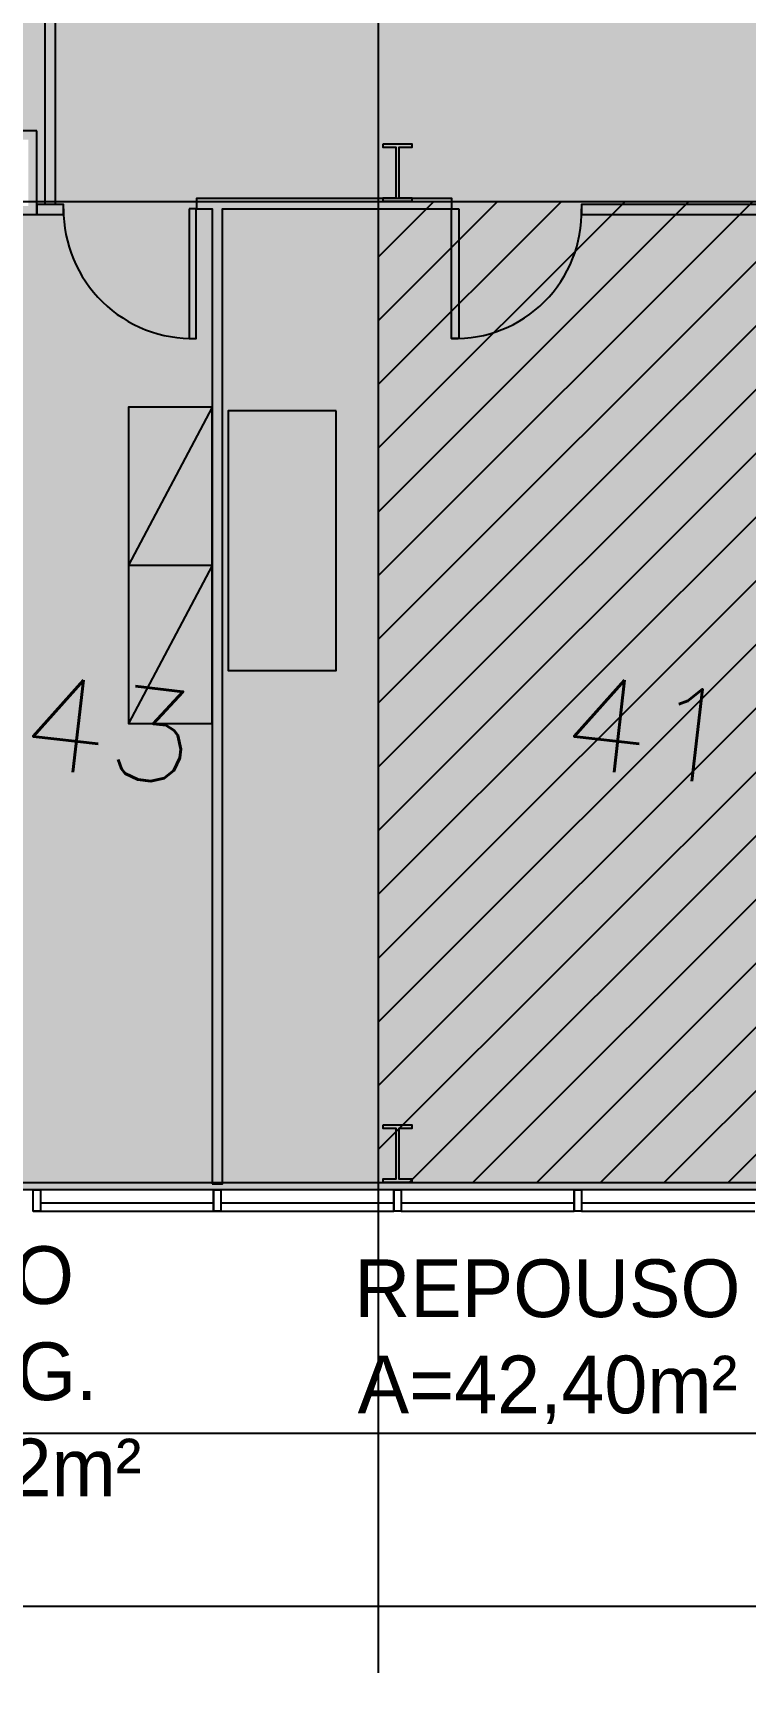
# Model space of a CAD drawing. Header units: millimetres. Extents: x -3 to 87.1, y -29 to 24.
# Drawn here: x 5.15 to 10.09, y -0.6 to 10.93 of the extents above; entities that cross this region are included whole.
import ezdxf
from ezdxf.enums import TextEntityAlignment as Align

# ---------------------------------------------------------------- set-up
doc = ezdxf.new("R2010")
doc.units = ezdxf.units.MM
for name, color, linetype in [('AR-AR', 3, 'Continuous'), ('AR-ARMÁRIO', 2, 'Continuous'), ('AR-DIV', 2, 'Continuous'), ('AR-ESQ', 2, 'Continuous'), ('AR-EST', 4, 'Continuous'), ('AR-MOB', 2, 'Continuous'), ('AR-PIS-EXT', 2, 'Continuous'), ('AR-POR', 1, 'Continuous'), ('AR-TXT', 2, 'Continuous'), ('MALHA PARA NUMERAÇÃO DE SALAS', 1, 'Continuous')]:
    doc.layers.add(name, color=color, linetype=linetype)
doc.styles.add('1-125', font='stylu.ttf', dxfattribs={"height": 0.2})
doc.styles.add('S20', font='simplex.shx', dxfattribs={"width": 1.1, "height": 0.2})

# ---------------------------------------------------------------- blocks, each defined once
blk = doc.blocks.new('numeracao de salas anexo2')
at = {"layer": 'MALHA PARA NUMERAÇÃO DE SALAS'}
h = blk.add_hatch(dxfattribs=at)
h.set_pattern_fill('ANSI31', color=256, scale=2.5, style=0)
h.set_pattern_definition([(45, (100.34865, 6.72668), (-0.2209709, 0.2209709), [])])
h.paths.add_polyline_path([(78.927, -20.555), (78, -19.715), (73.434, -24.754), (74.361, -25.594), (76.213, -27.272), (77.89, -28.792, -0.024814), (81.404, -22.799), (80.779, -22.233)])
h.paths.add_polyline_path([(79.491, -16.208), (84.057, -11.169), (82.205, -9.491), (81.279, -8.651), (76.713, -13.69)])
h.paths.add_polyline_path([(74.295, -16.358), (73.369, -15.519), (71.516, -13.84), (66.95, -18.879), (68.803, -20.558), (69.729, -21.397)])
h.paths.add_polyline_path([(73.934, -11.172), (78.5, -6.133), (76.423, -4.309), (75.358, -3.429), (71.029, -8.672), (72.014, -9.486)])
h.paths.add_polyline_path([(68.737, -11.448), (67.795, -10.67), (65.863, -9.172), (61.779, -14.609), (63.546, -15.979), (64.408, -16.691)])
h.paths.add_polyline_path([(62.875, -7.046), (61.865, -6.357), (59.804, -5.043), (56.237, -10.833), (58.123, -12.035), (59.047, -12.664)])
h.paths.add_polyline_path([(56.634, -3.201), (55.565, -2.608), (53.391, -1.489), (50.372, -7.582), (52.36, -8.605), (53.338, -9.147)])
h.paths.add_polyline_path([(50.065, 0.055), (48.946, 0.547), (46.679, 1.461), (44.232, -4.883), (46.306, -5.72), (47.33, -6.17)])
h.paths.add_polyline_path([(43.226, 2.693), (42.066, 3.08), (39.725, 3.782), (39.723, 3.782), (37.871, -2.76), (40.013, -3.403), (41.073, -3.757)])
h.paths.add_polyline_path([(36.172, 4.691), (34.985, 4.969), (32.586, 5.454), (31.342, -1.231), (33.533, -1.674), (34.622, -1.929)])
h.paths.add_polyline_path([(28.967, 6.042), (27.755, 6.201), (25.324, 6.463), (24.699, -0.308), (26.922, -0.548), (28.03, -0.702)])
h.paths.add_polyline_path([(21.666, 6.716), (20.444, 6.763), (18, 6.8), (18, 0), (20.236, -0.034), (21.353, -0.086)])
h.paths.add_polyline_path([(14.25, 6.8), (10.5, 6.8), (10.5, 0), (14.25, 0)])
h.paths.add_polyline_path([(6.75, 6.8), (3, 6.8), (3, 0), (6.75, 0)])
h.paths.add_polyline_path([(10.5, 10.4), (10.5, 17.2), (6.75, 17.2), (6.75, 10.4)])
h.paths.add_polyline_path([(14.25, 10.4), (15.5, 10.4), (18, 10.4), (18, 17.2), (14.25, 17.2)])
h.paths.add_polyline_path([(26.28, 16.819), (23.524, 17.03), (22.144, 17.094), (21.831, 10.302), (23.107, 10.243), (25.655, 10.048)])
h.paths.add_polyline_path([(33.245, 8.993), (34.489, 15.678), (31.765, 16.142), (30.396, 16.332), (29.461, 9.598), (30.726, 9.422)])
h.paths.add_polyline_path([(38.237, 7.904), (40.703, 7.246), (42.555, 13.789), (39.889, 14.501), (38.544, 14.816), (36.993, 8.196)])
h.paths.add_polyline_path([(45.577, 5.703), (47.975, 4.82), (50.422, 11.165), (47.828, 12.119), (46.517, 12.557), (44.365, 6.107)])
h.paths.add_polyline_path([(54.99, 1.737), (58.01, 7.829), (55.515, 9.019), (54.25, 9.575), (51.514, 3.35), (52.683, 2.836)])
h.paths.add_polyline_path([(68.025, -6.293), (72.108, -0.856), (69.873, 0.769), (68.731, 1.548), (64.902, -4.071), (65.958, -4.791)])
h.paths.add_polyline_path([(76.561, -24.818), (77.711, -24.951), (77.821, -23.997), (76.671, -23.864)], flags=24)
h.paths.add_polyline_path([(78.739, -13.55), (80.222, -13.722), (80.332, -12.768), (78.849, -12.596)], flags=24)
h.paths.add_polyline_path([(69.31, -18.502), (70.761, -18.67), (70.871, -17.716), (69.421, -17.549)], flags=24)
h.paths.add_polyline_path([(73.34, -8.308), (74.791, -8.476), (74.901, -7.522), (73.451, -7.355)], flags=24)
h.paths.add_polyline_path([(64.18, -13.723), (65.597, -13.886), (65.707, -12.933), (64.29, -12.769)], flags=24)
h.paths.add_polyline_path([(58.329, -9.683), (59.646, -9.835), (59.756, -8.882), (58.439, -8.729)], flags=24)
h.paths.add_polyline_path([(52.435, -6.034), (53.752, -6.186), (53.862, -5.232), (52.545, -5.08)], flags=24)
h.paths.add_polyline_path([(46.228, -3.039), (47.379, -3.172), (47.489, -2.219), (46.338, -2.086)], flags=24)
h.paths.add_polyline_path([(39.693, -0.644), (41.144, -0.811), (41.254, 0.142), (39.804, 0.31)], flags=24)
h.paths.add_polyline_path([(32.845, 0.986), (34.262, 0.823), (34.372, 1.776), (32.955, 1.94)], flags=24)
h.paths.add_polyline_path([(26.091, 2.326), (27.541, 2.159), (27.652, 3.112), (26.201, 3.28)], flags=24)
h.paths.add_polyline_path([(19.093, 2.686), (20.543, 2.518), (20.654, 3.472), (19.203, 3.64)], flags=24)
h.paths.add_polyline_path([(11.748, 2.729), (12.898, 2.596), (13.008, 3.55), (11.858, 3.683)], flags=24)
h.paths.add_polyline_path([(4.098, 2.746), (5.548, 2.579), (5.658, 3.532), (4.208, 3.7)], flags=24)
h.paths.add_polyline_path([(7.848, 12.946), (9.298, 12.779), (9.408, 13.732), (7.958, 13.9)], flags=24)
h.paths.add_polyline_path([(15.348, 12.946), (16.798, 12.779), (16.908, 13.732), (15.458, 13.9)], flags=24)
h.paths.add_polyline_path([(23.065, 12.526), (24.549, 12.355), (24.659, 13.308), (23.175, 13.48)], flags=24)
h.paths.add_polyline_path([(31.093, 11.335), (32.543, 11.168), (32.653, 12.121), (31.203, 12.289)], flags=24)
h.paths.add_polyline_path([(38.744, 9.676), (40.161, 9.513), (40.271, 10.466), (38.855, 10.63)], flags=24)
h.paths.add_polyline_path([(46.236, 7.202), (47.686, 7.035), (47.796, 7.988), (46.346, 8.156)], flags=24)
h.paths.add_polyline_path([(53.388, 4.184), (54.705, 4.031), (54.815, 4.985), (53.498, 5.137)], flags=24)
h.paths.add_polyline_path([(67.164, -3.639), (68.481, -3.791), (68.591, -2.837), (67.274, -2.685)], flags=24)
blk.add_line((10.5, -3.4), (10.5, 20.6), dxfattribs=at)
for points in [[(0, 6.8), (6.75, 6.8), (10.5, 6.8), (14.25, 6.8), (18, 6.8), (20.444, 6.763), (21.666, 6.716), (22.886, 6.65), (25.324, 6.463), (27.755, 6.201)], [(0, 0), (18, 0), (20.236, -0.034), (22.47, -0.137), (24.699, -0.308), (26.922, -0.548), (29.137, -0.856), (31.342, -1.231), (33.533, -1.674), (35.711, -2.184), (37.871, -2.76), (40.013, -3.403), (42.134, -4.111), (44.232, -4.883), (46.306, -5.72), (48.353, -6.62), (50.372, -7.582), (52.36, -8.605), (54.316, -9.689), (56.237, -10.833), (58.123, -12.035), (59.971, -13.294)]]:
    blk.add_lwpolyline(points, dxfattribs=at)
at = {"layer": 'MALHA PARA NUMERAÇÃO DE SALAS', "color": 2, "style": 'S20', "width": 1.1}
for s, p in [('43', (8.591, 2.821)), ('41', (12.341, 2.821))]:
    blk.add_text(s, height=0.64, rotation=353.41, dxfattribs=at).set_placement(p, align=Align.CENTER)
blk = doc.blocks.new('A$C009E3A51')
blk.add_blockref('numeracao de salas anexo2', (-3.157, 0.008))
blk = doc.blocks.new('ARMARIO')
at = {"color": 2}
blk.add_lwpolyline([(3.215, 2.638), (2.635, 2.638), (2.635, 1.542), (3.215, 1.542)], close=True, dxfattribs=at)
at = {"color": 1}
blk.add_lwpolyline([(3.215, 2.638), (2.635, 1.542)], dxfattribs=at)

msp = doc.modelspace()

# ---------------------------------------------------------------- hatches: boundary and pattern name
at = {"layer": 'AR-AR', "transparency": 33554687}
h = msp.add_hatch(color=13, dxfattribs=at)
h.dxf.hatch_style = 1
h.paths.add_polyline_path([(16.578, 13.277), (15.077, 13.277), (15.078, 20.167), (15.178, 20.167), (15.178, 20.617), (12.678, 20.617), (10.178, 20.617), (7.678, 20.617), (5.178, 20.617), (2.679, 20.617), (0.303, 20.617), (0.303, 2.917), (11.428, 2.917), (15.178, 2.917), (16.292, 2.908), (17.371, 2.884), (17.372, 2.924), (17.579, 9.641), (16.428, 9.667), (16.428, 10.247), (16.578, 10.257)])
h.paths.add_polyline_path([(5.118, 13.337), (2.738, 13.337), (2.738, 13.797), (5.118, 13.797)], flags=16)
h.paths.add_polyline_path([(5.118, 10.197), (5.118, 9.737), (2.738, 9.737), (2.738, 10.197)], flags=16)
h.paths.add_polyline_path([(10.238, 13.337), (10.238, 13.797), (12.718, 13.797), (12.718, 13.337)], flags=16)
h.paths.add_polyline_path([(10.238, 10.197), (12.618, 10.197), (12.618, 9.737), (10.238, 9.737)], flags=16)

# ---------------------------------------------------------------- linework, layer by layer
msp.add_lwpolyline([(0.303, 20.617), (2.679, 20.617), (5.178, 20.617), (7.678, 20.617), (10.178, 20.617), (12.678, 20.617), (15.178, 20.617), (15.178, 20.167), (15.078, 20.167), (15.077, 13.277), (16.578, 13.277), (16.578, 10.257), (16.428, 10.247), (16.428, 9.667), (17.579, 9.641), (17.372, 2.924), (17.371, 2.884), (16.292, 2.908), (15.178, 2.917), (11.428, 2.917), (0.303, 2.917)], close=True, dxfattribs=at)
at = {"layer": 'AR-ARMÁRIO', "transparency": 33554687}
msp.add_lwpolyline([(5.178, 10.257), (2.678, 10.257), (2.678, 9.677), (5.178, 9.677)], close=True, dxfattribs=at)
at = {"layer": 'AR-DIV', "transparency": 33554687}
for points in [[(5.235, 9.747), (5.235, 12.237), (5.305, 12.237), (5.305, 9.747)], [(6.394, 2.957), (6.464, 2.957), (6.464, 9.717), (8.054, 9.717), (8.054, 9.787), (6.284, 9.787), (6.284, 9.717), (6.394, 9.717), (6.394, 2.957)], [(10.178, 9.747), (8.953, 9.747), (8.953, 9.677), (10.178, 9.677)]]:
    msp.add_lwpolyline(points, dxfattribs=at)
msp.add_lwpolyline([(5.178, 9.677), (5.363, 9.677), (5.363, 9.747), (5.178, 9.747)], close=True, dxfattribs=at)
at = {"layer": 'AR-ESQ', "color": 2, "transparency": 33554687}
for p, q in [((5.203, 2.917), (5.203, 2.767)), ((6.403, 2.917), (6.403, 2.767)), ((6.403, 2.917), (6.453, 2.917)), ((6.453, 2.917), (6.453, 2.767)), ((7.653, 2.917), (7.703, 2.917)), ((7.653, 2.917), (7.653, 2.767)), ((7.703, 2.917), (7.703, 2.767)), ((8.903, 2.917), (8.953, 2.917)), ((8.903, 2.917), (8.903, 2.767)), ((8.953, 2.917), (8.953, 2.767)), ((5.203, 2.827), (6.403, 2.827)), ((6.453, 2.827), (7.653, 2.827)), ((7.703, 2.827), (8.903, 2.827)), ((8.953, 2.827), (10.153, 2.827)), ((5.153, 2.767), (5.203, 2.767)), ((6.403, 2.767), (6.453, 2.767)), ((7.703, 2.767), (7.653, 2.767)), ((8.953, 2.767), (8.903, 2.767))]:
    msp.add_line(p, q, dxfattribs=at)
at = {"layer": 'AR-ESQ', "transparency": 33554687}
for points in [[(5.203, 2.917), (5.203, 2.767), (5.153, 2.767), (5.153, 2.917)], [(6.453, 2.917), (6.453, 2.767), (6.403, 2.767), (6.403, 2.917)], [(7.703, 2.917), (7.703, 2.767), (7.653, 2.767), (7.653, 2.917)], [(8.953, 2.917), (8.953, 2.767), (8.903, 2.767), (8.903, 2.917)]]:
    msp.add_lwpolyline(points, close=True, dxfattribs=at)
for points in [[(5.203, 2.827), (6.403, 2.827)], [(6.453, 2.827), (7.653, 2.827)], [(7.703, 2.827), (8.903, 2.827)], [(8.953, 2.827), (10.153, 2.827)]]:
    msp.add_lwpolyline(points, dxfattribs=at)
at = {"layer": 'AR-ESQ', "color": 1, "transparency": 33554687}
for points in [[(5.203, 2.767), (6.403, 2.767)], [(6.453, 2.767), (7.653, 2.767)], [(7.703, 2.767), (8.903, 2.767)], [(8.953, 2.767), (10.153, 2.767)]]:
    msp.add_lwpolyline(points, dxfattribs=at)
at = {"layer": 'AR-EST', "transparency": 33554687}
for points in [[(7.578, 10.167), (7.778, 10.167), (7.778, 10.142), (7.688, 10.142), (7.688, 9.792), (7.778, 9.792), (7.778, 9.767), (7.578, 9.767), (7.578, 9.792), (7.668, 9.792), (7.668, 10.142), (7.578, 10.142), (7.578, 10.167)], [(7.578, 3.367), (7.778, 3.367), (7.778, 3.342), (7.688, 3.342), (7.688, 2.992), (7.778, 2.992), (7.778, 2.967), (7.578, 2.967), (7.578, 2.992), (7.668, 2.992), (7.668, 3.342), (7.578, 3.342), (7.578, 3.367)]]:
    msp.add_lwpolyline(points, dxfattribs=at)
at = {"layer": 'AR-MOB', "transparency": 33554687}
msp.add_lwpolyline([(7.253, 8.316), (6.503, 8.316), (6.503, 6.516), (7.253, 6.516)], close=True, dxfattribs=at)
at = {"layer": 'AR-PIS-EXT', "color": 1, "transparency": 33554687}
for points in [[(15.154, 1.228), (0.048, 1.228)], [(15.154, 0.028), (0.048, 0.028)]]:
    msp.add_lwpolyline(points, dxfattribs=at)
at = {"layer": 'AR-POR', "color": 2, "transparency": 33554687}
for points in [[(6.233, 9.717), (6.233, 8.817), (6.283, 8.817), (6.283, 9.717), (6.233, 9.717)], [(8.103, 9.717), (8.103, 8.817), (8.053, 8.817), (8.053, 9.717), (8.103, 9.717)]]:
    msp.add_lwpolyline(points, dxfattribs=at)
at = {"layer": 'AR-POR', "transparency": 33554687}
for centre, radius, start, end in [((6.258, 9.712), 0.895, 179.6649, 271.6005), ((8.078, 9.692), 0.875, 268.3634, 1.6358)]:
    msp.add_arc(centre, radius, start, end, dxfattribs=at)

# ---------------------------------------------------------------- block references
at = {"layer": 'AR-MOB', "transparency": 33554687}
for p in [(3.179, 5.704), (3.179, 4.607)]:
    msp.add_blockref('ARMARIO', p, dxfattribs=at)
at = {"layer": 'MALHA PARA NUMERAÇÃO DE SALAS', "color": 6, "transparency": 33554687}
msp.add_blockref('A$C009E3A51', (0.204, 2.959), dxfattribs=at)

# ---------------------------------------------------------------- texts
at = {"layer": 'AR-TXT', "color": 2, "transparency": 33554687, "char_height": 0.4, "attachment_point": 5, "style": '1-125'}
for s, insert in [('APOIO\\PPEDAG.\\PA=25,22m²', (4.588, 1.621)), ('REPOUSO\\PA=42,40m²', (8.717, 1.863))]:
    msp.add_mtext(s, dxfattribs=dict(at, insert=insert))

doc.saveas('drawing.dxf')
